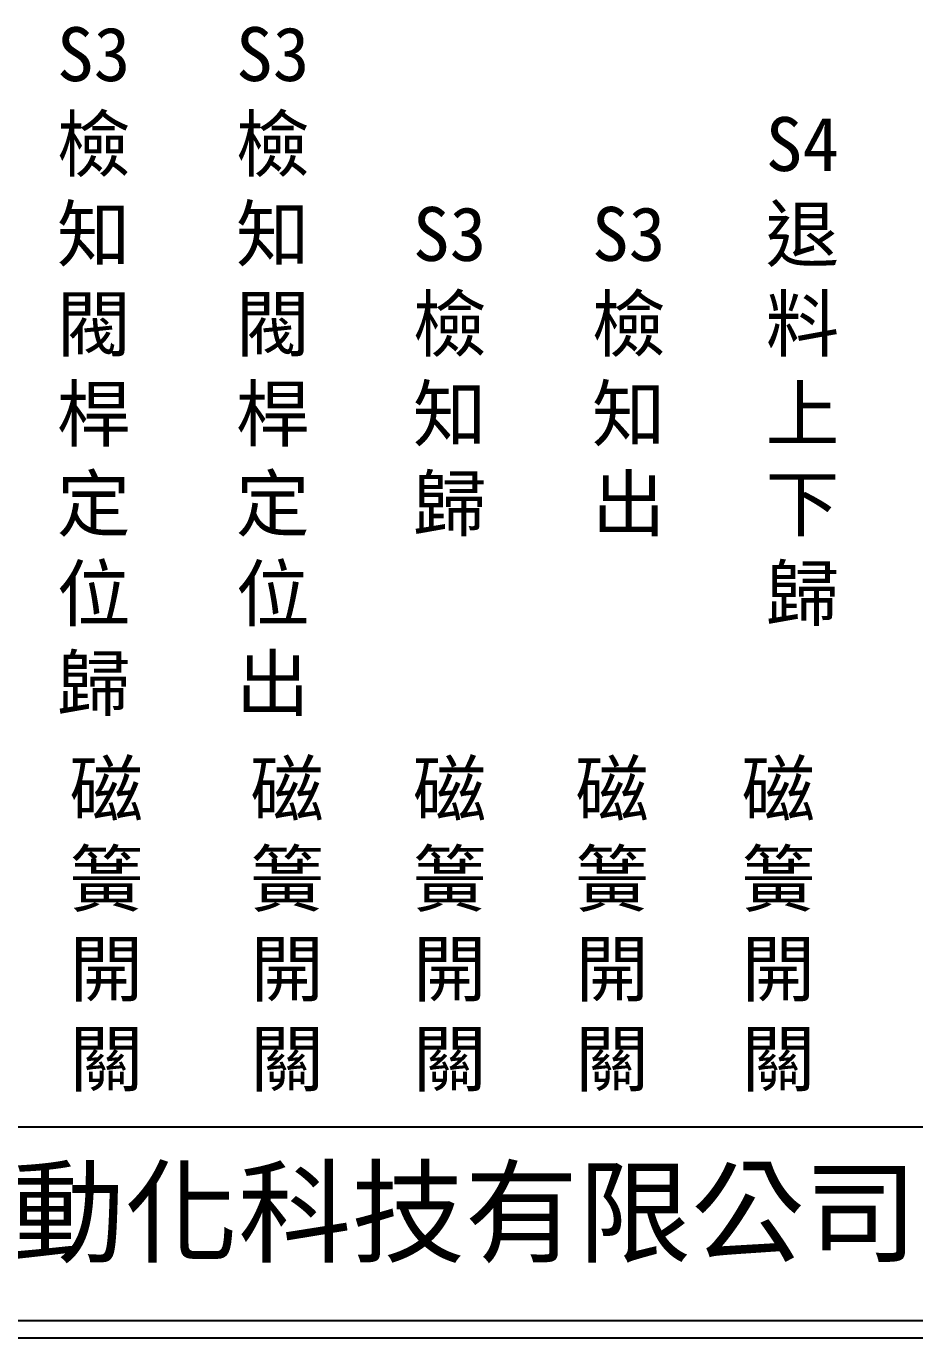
# Model space of a CAD drawing. Extents: x 325 to 612, y 3 to 207.
# Drawn here: x 389.5 to 453.7, y 3 to 97.8 of the extents above; entities that cross this region are included whole.
import ezdxf

# ---------------------------------------------------------------- set-up
doc = ezdxf.new("R2010")
doc.units = 0
doc.layers.add('圖框層', color=7, linetype='CONTINUOUS')
doc.layers.add('標尺寸層', color=3, linetype='CONTINUOUS')
doc.styles.add('CNS', font='romanc.shx', dxfattribs={"bigfont": 'chineset.shx'})
doc.styles.add('STSL', font='kaiu.ttf')

msp = doc.modelspace()

# ---------------------------------------------------------------- linework, layer by layer
at = {"layer": '圖框層', "color": 7}
for p, q in [((326.569, 18.25), (611.07, 18.25)), ((326.569, 4.25), (611.07, 4.25)), ((325.319, 3), (612.319, 3))]:
    msp.add_line(p, q, dxfattribs=at)

# ---------------------------------------------------------------- texts
at = {"layer": '圖框層', "color": 4, "style": 'STSL'}
msp.add_text('泓陞自動化科技有限公司', height=6, dxfattribs=at).set_placement((363.923, 9.076))
at = {"layer": '標尺寸層', "color": 7, "char_height": 3.9, "width": 4.96081, "attachment_point": 5, "style": 'CNS'}
for s, insert in [('{\\fDFKai-SB|b0|i0|c136|p65;S3檢知閥桿定位歸}', (394.4, 72.867)), ('{\\fDFKai-SB|b0|i0|c136|p65;S3檢知閥桿定位出}', (407.339, 72.867)), ('{\\fDFKai-SB|b0|i0|c136|p65;S4退料上下歸}', (445.617, 72.867)), ('{\\fDFKai-SB|b0|i0|c136|p65;S3檢知歸}', (420.122, 72.867)), ('{\\fDFKai-SB|b0|i0|c136|p65;S3檢知出}', (433.062, 72.867)), ('{\\fDFKai-SB|b0|i0|c136|p65;磁簧開關}', (395.316, 32.72)), ('{\\fDFKai-SB|b0|i0|c136|p65;磁簧開關}', (408.379, 32.72)), ('{\\fDFKai-SB|b0|i0|c136|p65;磁簧開關}', (420.123, 32.72)), ('{\\fDFKai-SB|b0|i0|c136|p65;磁簧開關}', (431.866, 32.72)), ('{\\fDFKai-SB|b0|i0|c136|p65;磁簧開關}', (443.877, 32.72))]:
    msp.add_mtext(s, dxfattribs=dict(at, insert=insert))

doc.saveas('drawing.dxf')
